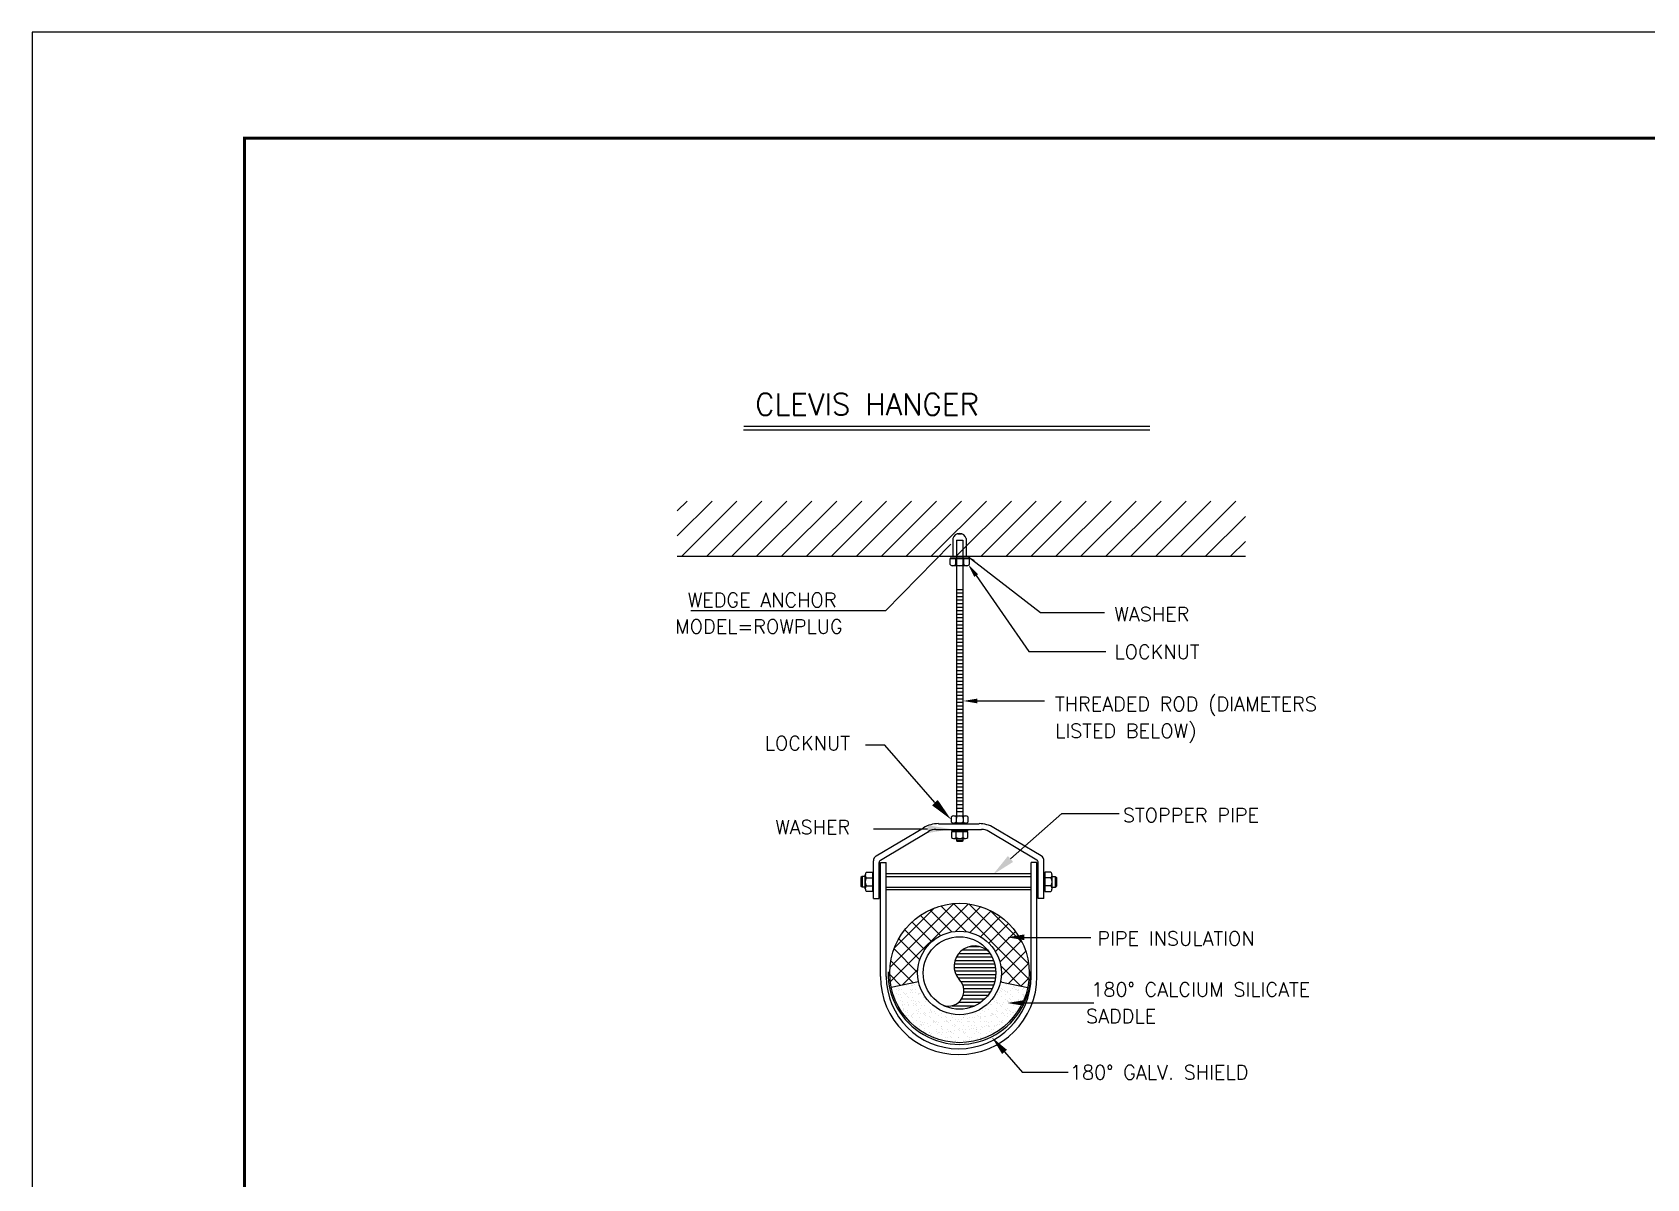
# Model space of a CAD drawing. Header units: millimetres. Extents: x 0 to 531, y -4 to 262.
# Drawn here: x 326.95 to 372.74, y 35.92 to 68.45 of the extents above; entities that cross this region are included whole.
import ezdxf

# ---------------------------------------------------------------- set-up
doc = ezdxf.new("R2010")
doc.units = ezdxf.units.MM
for name, color, linetype in [('.1', 1, 'Continuous'), ('1', 7, 'Continuous'), ('AC-CHW-L', 7, 'Continuous'), ('L', 7, 'Continuous'), ('PIP', 7, 'Continuous'), ('template', 7, 'Continuous'), ('text', 7, 'Continuous')]:
    doc.layers.add(name, color=color, linetype=linetype)
doc.styles.add('ROMANC', font='romans.shx', dxfattribs={"width": 0.65, "height": 200})

msp = doc.modelspace()

# ---------------------------------------------------------------- linework, layer by layer
at = {"layer": '.1', "color": 0}
msp.add_line((426.23, 68.45), (326.954, 68.45), dxfattribs=at)
for p, q in [((345.244, 54.868), (345.526, 55.149)), ((345.244, 54.16), (346.233, 55.149)), ((345.376, 53.584), (346.941, 55.149)), ((346.083, 53.584), (347.649, 55.149)), ((346.791, 53.584), (348.356, 55.149)), ((347.499, 53.584), (349.064, 55.149)), ((348.206, 53.584), (349.771, 55.149)), ((348.914, 53.584), (350.479, 55.149)), ((349.621, 53.584), (351.186, 55.149)), ((350.329, 53.584), (351.894, 55.149)), ((351.036, 53.584), (352.601, 55.149)), ((351.744, 53.584), (353.309, 55.149)), ((352.451, 53.584), (354.016, 55.149)), ((353.159, 53.584), (354.724, 55.149)), ((353.866, 53.584), (355.431, 55.149)), ((354.574, 53.584), (356.139, 55.149)), ((355.281, 53.584), (356.846, 55.149)), ((355.989, 53.584), (357.554, 55.149)), ((356.696, 53.584), (358.261, 55.149)), ((357.404, 53.584), (358.969, 55.149)), ((358.111, 53.584), (359.677, 55.149)), ((358.819, 53.584), (360.384, 55.149)), ((359.526, 53.584), (361.092, 55.149)), ((360.234, 53.584), (361.36, 54.71)), ((360.942, 53.584), (361.36, 54.002)), ((353.168, 52.641), (353.344, 52.641)), ((353.168, 52.541), (353.344, 52.541)), ((353.168, 52.441), (353.344, 52.441)), ((353.168, 52.341), (353.344, 52.341)), ((353.168, 52.241), (353.344, 52.241)), ((353.168, 52.141), (353.344, 52.141)), ((353.168, 52.041), (353.344, 52.041)), ((353.168, 51.941), (353.344, 51.941)), ((353.168, 51.841), (353.344, 51.841)), ((353.168, 51.74), (353.344, 51.74)), ((353.168, 51.64), (353.344, 51.64)), ((353.168, 51.54), (353.344, 51.54)), ((353.168, 51.44), (353.344, 51.44)), ((353.168, 51.34), (353.344, 51.34)), ((353.168, 51.24), (353.344, 51.24)), ((353.168, 51.14), (353.344, 51.14)), ((353.168, 51.04), (353.344, 51.04)), ((353.168, 50.94), (353.344, 50.94)), ((353.168, 50.84), (353.344, 50.84)), ((353.168, 50.74), (353.344, 50.74)), ((353.168, 50.64), (353.344, 50.64)), ((353.168, 50.54), (353.344, 50.54)), ((353.168, 50.44), (353.344, 50.44)), ((353.168, 50.34), (353.344, 50.34)), ((353.168, 50.24), (353.344, 50.24)), ((353.168, 50.14), (353.344, 50.14)), ((353.168, 50.039), (353.344, 50.039)), ((353.168, 49.939), (353.344, 49.939)), ((353.168, 49.839), (353.344, 49.839)), ((353.168, 49.739), (353.344, 49.739)), ((353.168, 49.639), (353.344, 49.639)), ((353.168, 49.539), (353.344, 49.539)), ((353.168, 49.439), (353.344, 49.439)), ((353.168, 49.339), (353.344, 49.339)), ((353.168, 49.239), (353.344, 49.239)), ((353.168, 49.139), (353.344, 49.139)), ((353.168, 49.039), (353.344, 49.039)), ((353.168, 48.939), (353.344, 48.939)), ((353.168, 48.839), (353.344, 48.839)), ((353.168, 48.739), (353.344, 48.739)), ((353.168, 48.639), (353.344, 48.639)), ((353.168, 48.539), (353.344, 48.539)), ((353.168, 48.438), (353.344, 48.438)), ((353.168, 48.338), (353.344, 48.338)), ((353.168, 48.238), (353.344, 48.238)), ((353.168, 48.138), (353.344, 48.138)), ((353.168, 48.038), (353.344, 48.038)), ((353.168, 47.938), (353.344, 47.938)), ((353.168, 47.838), (353.344, 47.838)), ((353.168, 47.738), (353.344, 47.738)), ((353.168, 47.638), (353.344, 47.638)), ((353.168, 47.538), (353.344, 47.538)), ((353.168, 47.438), (353.344, 47.438)), ((353.168, 47.338), (353.344, 47.338)), ((353.168, 47.238), (353.344, 47.238)), ((353.168, 47.138), (353.344, 47.138)), ((353.168, 47.038), (353.344, 47.038)), ((353.168, 46.938), (353.344, 46.938)), ((353.168, 46.838), (353.344, 46.838)), ((353.168, 46.737), (353.344, 46.737)), ((353.168, 46.637), (353.344, 46.637)), ((353.168, 46.537), (353.344, 46.537)), ((353.168, 46.437), (353.344, 46.437)), ((353.168, 46.337), (353.344, 46.337)), ((351.28, 41.916), (353.092, 43.729)), ((351.29, 41.502), (353.507, 43.719)), ((351.405, 42.466), (352.543, 43.604)), ((353.033, 42.924), (352.41, 43.547)), ((353.455, 42.926), (352.719, 43.662)), ((355.223, 41.583), (353.078, 43.728)), ((353.152, 42.94), (353.854, 43.641)), ((355.213, 42.018), (353.513, 43.718)), ((353.544, 42.907), (354.154, 43.517)), ((355.029, 42.626), (354.121, 43.534)), ((352.464, 42.644), (351.903, 43.205)), ((352.716, 42.816), (352.139, 43.393)), ((353.846, 42.784), (354.417, 43.356)), ((354.087, 42.601), (354.646, 43.16)), ((352.126, 42.133), (351.529, 42.73)), ((352.266, 42.418), (351.7, 42.984)), ((354.273, 42.362), (354.843, 42.932)), ((354.399, 42.063), (355.006, 42.671)), ((352.065, 41.77), (351.395, 42.44)), ((353.163, 42.212), (354.174, 42.212)), ((353.228, 42.311), (354.119, 42.311)), ((353.331, 42.41), (354.021, 42.41)), ((353.543, 42.509), (353.809, 42.509)), ((354.436, 41.676), (355.132, 42.372)), ((351.583, 41.402), (351.274, 41.712)), ((351.934, 41.476), (351.304, 42.106)), ((351.623, 41.41), (352.069, 41.856)), ((353.1, 41.915), (354.268, 41.915)), ((353.103, 42.014), (354.248, 42.014)), ((353.114, 41.816), (354.279, 41.816)), ((353.123, 42.113), (354.217, 42.113)), ((353.147, 41.717), (354.28, 41.717)), ((354.996, 41.386), (354.421, 41.96)), ((354.645, 41.46), (355.212, 42.027)), ((351.476, 41.288), (351.476, 41.288)), ((351.523, 41.308), (351.523, 41.308)), ((351.527, 41.256), (351.527, 41.256)), ((351.545, 41.288), (351.545, 41.288)), ((351.61, 41.283), (351.61, 41.283)), ((351.755, 41.394), (351.755, 41.394)), ((351.85, 41.289), (351.85, 41.289)), ((351.884, 41.414), (351.884, 41.414)), ((351.901, 41.256), (351.901, 41.256)), ((351.906, 41.393), (351.906, 41.393)), ((351.924, 41.287), (351.924, 41.287)), ((351.986, 41.441), (351.986, 41.441)), ((352.01, 41.211), (352.01, 41.211)), ((352.011, 41.298), (352.011, 41.298)), ((352.079, 41.406), (352.079, 41.406)), ((352.173, 41.233), (352.173, 41.233)), ((353.202, 41.618), (354.271, 41.618)), ((353.285, 41.519), (354.253, 41.519)), ((353.343, 41.42), (354.224, 41.42)), ((353.371, 41.321), (354.184, 41.321)), ((353.376, 41.223), (354.131, 41.223)), ((354.383, 41.213), (354.383, 41.213)), ((354.457, 41.5), (354.419, 41.538)), ((354.427, 41.264), (354.427, 41.264)), ((354.447, 41.326), (354.447, 41.326)), ((354.449, 41.244), (354.449, 41.244)), ((354.468, 41.293), (354.468, 41.293)), ((354.518, 41.261), (354.518, 41.261)), ((354.546, 41.234), (354.546, 41.234)), ((354.592, 41.437), (354.592, 41.437)), ((354.604, 41.446), (354.604, 41.446)), ((354.608, 41.243), (354.608, 41.243)), ((354.706, 41.255), (354.706, 41.255)), ((354.762, 41.33), (354.762, 41.33)), ((354.788, 41.369), (354.788, 41.369)), ((354.81, 41.349), (354.81, 41.349)), ((354.842, 41.294), (354.842, 41.294)), ((354.869, 41.277), (354.869, 41.277)), ((354.892, 41.262), (354.892, 41.262)), ((354.915, 41.253), (354.915, 41.253)), ((354.924, 41.217), (354.924, 41.217)), ((354.931, 41.285), (354.931, 41.285)), ((354.995, 41.386), (355.225, 41.616)), ((355.029, 41.298), (355.029, 41.298)), ((355.069, 41.328), (355.069, 41.328)), ((351.455, 41.164), (351.455, 41.164)), ((351.463, 40.933), (351.463, 40.933)), ((351.526, 41.148), (351.526, 41.148)), ((351.535, 40.861), (351.535, 40.861)), ((351.573, 40.987), (351.573, 40.987)), ((351.589, 41.156), (351.589, 41.156)), ((351.618, 41.052), (351.618, 41.052)), ((351.624, 40.955), (351.624, 40.955)), ((351.625, 40.82), (351.625, 40.82)), ((351.637, 40.851), (351.637, 40.851)), ((351.65, 41.192), (351.65, 41.192)), ((351.686, 41.169), (351.686, 41.169)), ((351.699, 40.86), (351.699, 40.86)), ((351.709, 41.139), (351.709, 41.139)), ((351.762, 41.163), (351.762, 41.163)), ((351.769, 41.083), (351.769, 41.083)), ((351.77, 40.931), (351.77, 40.931)), ((351.792, 41.062), (351.792, 41.062)), ((351.797, 40.872), (351.797, 40.872)), ((351.806, 40.839), (351.806, 40.839)), ((351.849, 41.19), (351.849, 41.19)), ((351.896, 40.967), (351.896, 40.967)), ((351.912, 41.198), (351.912, 41.198)), ((351.932, 41.056), (351.932, 41.056)), ((351.94, 40.824), (351.94, 40.824)), ((351.947, 40.988), (351.947, 40.988)), ((351.96, 40.894), (351.96, 40.894)), ((351.998, 40.956), (351.998, 40.956)), ((352.016, 40.857), (352.016, 40.857)), ((352.023, 40.902), (352.023, 40.902)), ((352.038, 40.837), (352.038, 40.837)), ((352.083, 41.14), (352.083, 41.14)), ((352.087, 41.174), (352.087, 41.174)), ((352.094, 40.943), (352.094, 40.943)), ((352.12, 40.915), (352.12, 40.915)), ((352.13, 41.188), (352.13, 41.188)), ((352.152, 41.168), (352.152, 41.168)), ((352.18, 40.839), (352.18, 40.839)), ((352.239, 41.054), (352.239, 41.054)), ((352.247, 40.823), (352.247, 40.823)), ((352.257, 41.072), (352.257, 41.072)), ((352.283, 40.936), (352.283, 40.936)), ((352.321, 40.989), (352.321, 40.989)), ((352.346, 40.945), (352.346, 40.945)), ((352.372, 40.956), (352.372, 40.956)), ((352.812, 40.827), (352.844, 40.827)), ((353.038, 40.827), (353.692, 40.827)), ((353.23, 40.926), (353.858, 40.926)), ((353.313, 41.025), (353.975, 41.025)), ((353.357, 41.124), (354.063, 41.124)), ((353.974, 40.807), (353.974, 40.807)), ((354.05, 40.843), (354.05, 40.843)), ((354.073, 40.861), (354.073, 40.861)), ((354.138, 40.851), (354.138, 40.851)), ((354.17, 40.874), (354.17, 40.874)), ((354.191, 40.992), (354.191, 40.992)), ((354.241, 40.96), (354.241, 40.96)), ((354.3, 40.976), (354.3, 40.976)), ((354.312, 40.933), (354.312, 40.933)), ((354.327, 41.144), (354.327, 41.144)), ((354.333, 40.895), (354.333, 40.895)), ((354.335, 40.913), (354.335, 40.913)), ((354.396, 40.904), (354.396, 40.904)), ((354.424, 40.844), (354.424, 40.844)), ((354.439, 40.817), (354.439, 40.817)), ((354.455, 41.094), (354.455, 41.094)), ((354.462, 40.863), (354.462, 40.863)), ((354.493, 40.917), (354.493, 40.917)), ((354.554, 41.148), (354.554, 41.148)), ((354.565, 40.993), (354.565, 40.993)), ((354.6, 41.205), (354.6, 41.205)), ((354.607, 40.974), (354.607, 40.974)), ((354.615, 40.96), (354.615, 40.96)), ((354.656, 40.938), (354.656, 40.938)), ((354.673, 41.038), (354.673, 41.038)), ((354.696, 41.018), (354.696, 41.018)), ((354.701, 41.145), (354.701, 41.145)), ((354.719, 40.946), (354.719, 40.946)), ((354.769, 41.098), (354.769, 41.098)), ((354.777, 40.867), (354.777, 40.867)), ((354.798, 40.844), (354.798, 40.844)), ((354.8, 40.922), (354.8, 40.922)), ((354.817, 40.959), (354.817, 40.959)), ((354.92, 40.813), (354.92, 40.813)), ((354.932, 40.986), (354.932, 40.986)), ((354.939, 40.993), (354.939, 40.993)), ((354.939, 40.754), (354.939, 40.754)), ((354.942, 40.793), (354.942, 40.793)), ((354.98, 40.981), (354.98, 40.981)), ((354.989, 40.961), (354.989, 40.961)), ((355.034, 41.144), (355.034, 41.144)), ((355.042, 40.989), (355.042, 40.989)), ((355.057, 41.124), (355.057, 41.124)), ((355.074, 41.146), (355.074, 41.146)), ((355.076, 41.097), (355.076, 41.097)), ((351.655, 40.752), (351.655, 40.752)), ((351.67, 40.687), (351.67, 40.687)), ((351.677, 40.731), (351.677, 40.731)), ((351.721, 40.654), (351.721, 40.654)), ((351.748, 40.555), (351.748, 40.555)), ((351.778, 40.7), (351.778, 40.7)), ((351.781, 40.636), (351.781, 40.636)), ((351.785, 40.469), (351.785, 40.469)), ((351.81, 40.563), (351.81, 40.563)), ((351.901, 40.526), (351.901, 40.526)), ((351.903, 40.538), (351.903, 40.538)), ((351.908, 40.576), (351.908, 40.576)), ((351.923, 40.506), (351.923, 40.506)), ((351.947, 40.593), (351.947, 40.593)), ((351.955, 40.362), (351.955, 40.362)), ((352.027, 40.41), (352.027, 40.41)), ((352.044, 40.687), (352.044, 40.687)), ((352.071, 40.598), (352.071, 40.598)), ((352.095, 40.655), (352.095, 40.655)), ((352.102, 40.712), (352.102, 40.712)), ((352.109, 40.48), (352.109, 40.48)), ((352.133, 40.606), (352.133, 40.606)), ((352.141, 40.387), (352.141, 40.387)), ((352.142, 40.741), (352.142, 40.741)), ((352.147, 40.301), (352.147, 40.301)), ((352.182, 40.301), (352.182, 40.301)), ((352.192, 40.354), (352.192, 40.354)), ((352.231, 40.619), (352.231, 40.619)), ((352.244, 40.309), (352.244, 40.309)), ((352.254, 40.591), (352.254, 40.591)), ((352.262, 40.632), (352.262, 40.632)), ((352.262, 40.36), (352.262, 40.36)), ((352.277, 40.539), (352.277, 40.539)), ((352.284, 40.611), (352.284, 40.611)), ((352.342, 40.322), (352.342, 40.322)), ((352.388, 40.516), (352.388, 40.516)), ((352.394, 40.64), (352.394, 40.64)), ((352.416, 40.716), (352.416, 40.716)), ((352.418, 40.688), (352.418, 40.688)), ((352.424, 40.484), (352.424, 40.484)), ((352.457, 40.648), (352.457, 40.648)), ((352.469, 40.656), (352.469, 40.656)), ((352.505, 40.344), (352.505, 40.344)), ((352.508, 40.406), (352.508, 40.406)), ((352.515, 40.387), (352.515, 40.387)), ((352.53, 40.386), (352.53, 40.386)), ((352.554, 40.661), (352.554, 40.661)), ((352.566, 40.355), (352.566, 40.355)), ((352.567, 40.352), (352.567, 40.352)), ((352.579, 40.603), (352.579, 40.603)), ((352.586, 40.372), (352.586, 40.372)), ((352.623, 40.737), (352.623, 40.737)), ((352.645, 40.717), (352.645, 40.717)), ((352.651, 40.539), (352.651, 40.539)), ((352.665, 40.365), (352.665, 40.365)), ((352.717, 40.683), (352.717, 40.683)), ((352.731, 40.483), (352.731, 40.483)), ((352.749, 40.621), (352.749, 40.621)), ((352.828, 40.386), (352.828, 40.386)), ((352.869, 40.511), (352.869, 40.511)), ((352.889, 40.388), (352.889, 40.388)), ((352.89, 40.395), (352.89, 40.395)), ((352.891, 40.491), (352.891, 40.491)), ((352.893, 40.607), (352.893, 40.607)), ((352.9, 40.376), (352.9, 40.376)), ((352.94, 40.356), (352.94, 40.356)), ((352.988, 40.407), (352.988, 40.407)), ((352.995, 40.395), (352.995, 40.395)), ((353.025, 40.54), (353.025, 40.54)), ((353.055, 40.495), (353.055, 40.495)), ((353.151, 40.429), (353.151, 40.429)), ((353.208, 40.374), (353.208, 40.374)), ((353.214, 40.437), (353.214, 40.437)), ((353.263, 40.389), (353.263, 40.389)), ((353.311, 40.45), (353.311, 40.45)), ((353.314, 40.356), (353.314, 40.356)), ((353.356, 40.501), (353.356, 40.501)), ((353.369, 40.499), (353.369, 40.499)), ((353.399, 40.541), (353.399, 40.541)), ((353.474, 40.471), (353.474, 40.471)), ((353.476, 40.391), (353.476, 40.391)), ((353.498, 40.371), (353.498, 40.371)), ((353.532, 40.386), (353.532, 40.386)), ((353.537, 40.48), (353.537, 40.48)), ((353.634, 40.493), (353.634, 40.493)), ((353.637, 40.389), (353.637, 40.389)), ((353.677, 40.497), (353.677, 40.497)), ((353.687, 40.357), (353.687, 40.357)), ((353.717, 40.606), (353.717, 40.606)), ((353.773, 40.542), (353.773, 40.542)), ((353.798, 40.514), (353.798, 40.514)), ((353.837, 40.497), (353.837, 40.497)), ((353.839, 40.621), (353.839, 40.621)), ((353.846, 40.39), (353.846, 40.39)), ((353.859, 40.476), (353.859, 40.476)), ((353.86, 40.522), (353.86, 40.522)), ((353.914, 40.691), (353.914, 40.691)), ((353.958, 40.535), (353.958, 40.535)), ((353.963, 40.381), (353.963, 40.381)), ((353.964, 40.658), (353.964, 40.658)), ((353.993, 40.74), (353.993, 40.74)), ((354.001, 40.509), (354.001, 40.509)), ((354.011, 40.39), (354.011, 40.39)), ((354.061, 40.358), (354.061, 40.358)), ((354.078, 40.712), (354.078, 40.712)), ((354.121, 40.557), (354.121, 40.557)), ((354.146, 40.62), (354.146, 40.62)), ((354.147, 40.542), (354.147, 40.542)), ((354.153, 40.389), (354.153, 40.389)), ((354.183, 40.565), (354.183, 40.565)), ((354.198, 40.602), (354.198, 40.602)), ((354.22, 40.582), (354.22, 40.582)), ((354.281, 40.578), (354.281, 40.578)), ((354.288, 40.691), (354.288, 40.691)), ((354.308, 40.744), (354.308, 40.744)), ((354.315, 40.513), (354.315, 40.513)), ((354.324, 40.486), (354.324, 40.486)), ((354.338, 40.659), (354.338, 40.659)), ((354.385, 40.391), (354.385, 40.391)), ((354.435, 40.358), (354.435, 40.358)), ((354.444, 40.599), (354.444, 40.599)), ((354.444, 40.377), (354.444, 40.377)), ((354.466, 40.356), (354.466, 40.356)), ((354.47, 40.632), (354.47, 40.632)), ((354.478, 40.4), (354.478, 40.4)), ((354.506, 40.607), (354.506, 40.607)), ((354.521, 40.543), (354.521, 40.543)), ((354.555, 40.303), (354.555, 40.303)), ((354.559, 40.708), (354.559, 40.708)), ((354.581, 40.687), (354.581, 40.687)), ((354.604, 40.62), (354.604, 40.62)), ((354.615, 40.743), (354.615, 40.743)), ((354.622, 40.511), (354.622, 40.511)), ((354.662, 40.692), (354.662, 40.692)), ((354.685, 40.592), (354.685, 40.592)), ((354.712, 40.66), (354.712, 40.66)), ((354.767, 40.642), (354.767, 40.642)), ((354.784, 40.636), (354.784, 40.636)), ((354.83, 40.65), (354.83, 40.65)), ((352, 40.237), (352, 40.237)), ((352.018, 40.28), (352.018, 40.28)), ((352.117, 40.249), (352.117, 40.249)), ((352.169, 40.28), (352.169, 40.28)), ((352.238, 40.086), (352.238, 40.086)), ((352.269, 40.129), (352.269, 40.129)), ((352.273, 40.185), (352.273, 40.185)), ((352.289, 40.054), (352.289, 40.054)), ((352.355, 40.013), (352.355, 40.013)), ((352.374, 40.238), (352.374, 40.238)), ((352.393, 40.075), (352.393, 40.075)), ((352.415, 40.055), (352.415, 40.055)), ((352.431, 40.253), (352.431, 40.253)), ((352.439, 40.022), (352.439, 40.022)), ((352.452, 40.026), (352.452, 40.026)), ((352.519, 39.959), (352.519, 39.959)), ((352.594, 40.14), (352.594, 40.14)), ((352.601, 39.909), (352.601, 39.909)), ((352.612, 40.087), (352.612, 40.087)), ((352.615, 40.048), (352.615, 40.048)), ((352.634, 40.29), (352.634, 40.29)), ((352.663, 40.054), (352.663, 40.054)), ((352.678, 40.056), (352.678, 40.056)), ((352.738, 40.252), (352.738, 40.252)), ((352.746, 40.02), (352.746, 40.02)), ((352.748, 40.239), (352.748, 40.239)), ((352.754, 40.181), (352.754, 40.181)), ((352.776, 40.16), (352.776, 40.16)), ((352.776, 40.069), (352.776, 40.069)), ((352.845, 39.938), (352.845, 39.938)), ((352.88, 40.065), (352.88, 40.065)), ((352.908, 40.144), (352.908, 40.144)), ((352.916, 39.913), (352.916, 39.913)), ((352.939, 40.09), (352.939, 40.09)), ((352.986, 40.087), (352.986, 40.087)), ((353, 39.955), (353, 39.955)), ((353.001, 40.098), (353.001, 40.098)), ((353.022, 39.935), (353.022, 39.935)), ((353.037, 40.055), (353.037, 40.055)), ((353.063, 40.263), (353.063, 40.263)), ((353.07, 40.032), (353.07, 40.032)), ((353.099, 40.111), (353.099, 40.111)), ((353.115, 40.286), (353.115, 40.286)), ((353.122, 40.239), (353.122, 40.239)), ((353.127, 39.839), (353.127, 39.839)), ((353.137, 40.266), (353.137, 40.266)), ((353.215, 40.143), (353.215, 40.143)), ((353.219, 39.939), (353.219, 39.939)), ((353.223, 39.912), (353.223, 39.912)), ((353.241, 40.17), (353.241, 40.17)), ((353.262, 40.133), (353.262, 40.133)), ((353.324, 40.141), (353.324, 40.141)), ((353.36, 40.088), (353.36, 40.088)), ((353.361, 40.06), (353.361, 40.06)), ((353.377, 40.267), (353.377, 40.267)), ((353.383, 40.04), (353.383, 40.04)), ((353.385, 40.036), (353.385, 40.036)), ((353.41, 40.056), (353.41, 40.056)), ((353.422, 40.154), (353.422, 40.154)), ((353.435, 39.845), (353.435, 39.845)), ((353.487, 39.944), (353.487, 39.944)), ((353.496, 40.24), (353.496, 40.24)), ((353.533, 39.857), (353.533, 39.857)), ((353.539, 40.155), (353.539, 40.155)), ((353.547, 39.923), (353.547, 39.923)), ((353.585, 40.175), (353.585, 40.175)), ((353.593, 39.94), (353.593, 39.94)), ((353.602, 40.275), (353.602, 40.275)), ((353.648, 40.183), (353.648, 40.183)), ((353.684, 40.266), (353.684, 40.266)), ((353.692, 40.034), (353.692, 40.034)), ((353.696, 39.879), (353.696, 39.879)), ((353.722, 40.166), (353.722, 40.166)), ((353.734, 40.089), (353.734, 40.089)), ((353.744, 40.146), (353.744, 40.146)), ((353.745, 40.196), (353.745, 40.196)), ((353.758, 39.887), (353.758, 39.887)), ((353.784, 40.056), (353.784, 40.056)), ((353.848, 40.05), (353.848, 40.05)), ((353.854, 40.159), (353.854, 40.159)), ((353.856, 39.9), (353.856, 39.9)), ((353.861, 39.927), (353.861, 39.927)), ((353.87, 40.241), (353.87, 40.241)), ((353.908, 40.218), (353.908, 40.218)), ((353.967, 39.94), (353.967, 39.94)), ((353.968, 39.94), (353.968, 39.94)), ((353.971, 40.226), (353.971, 40.226)), ((354.009, 40.277), (354.009, 40.277)), ((354.016, 40.046), (354.016, 40.046)), ((354.068, 40.239), (354.068, 40.239)), ((354.083, 40.271), (354.083, 40.271)), ((354.105, 40.251), (354.105, 40.251)), ((354.108, 40.089), (354.108, 40.089)), ((354.158, 40.057), (354.158, 40.057)), ((354.161, 40.157), (354.161, 40.157)), ((354.209, 40.155), (354.209, 40.155)), ((354.231, 40.26), (354.231, 40.26)), ((354.244, 40.242), (354.244, 40.242)), ((354.294, 40.268), (354.294, 40.268)), ((354.323, 40.281), (354.323, 40.281)), ((354.392, 40.281), (354.392, 40.281)), ((353.049, 39.794), (353.049, 39.794)), ((353.078, 39.801), (353.078, 39.801)), ((353.083, 39.787), (353.083, 39.787)), ((353.112, 39.802), (353.112, 39.802)), ((353.209, 39.815), (353.209, 39.815)), ((353.373, 39.836), (353.373, 39.836)), ((353.392, 39.805), (353.392, 39.805)), ((353.607, 39.835), (353.607, 39.835)), ((353.629, 39.815), (353.629, 39.815))]:
    msp.add_line(p, q)
at = {"layer": '1'}
msp.add_line((345.244, 53.584), (361.36, 53.584), dxfattribs=at)
for points in [[(353.672, 52.994), (353.78, 53.071), (353.494, 53.358)], [(353.646, 53.42), (353.686, 53.473), (353.507, 53.569)], [(353.757, 49.408), (353.757, 49.542), (353.357, 49.475)], [(355.087, 42.689), (355.087, 42.849), (354.606, 42.769)], [(355.086, 40.825), (355.086, 40.985), (354.606, 40.905)]]:
    msp.add_solid(points, dxfattribs=at)
at = {"layer": 'AC-CHW-L'}
for p, q in [((353.063, 54.081), (353.063, 53.585)), ((353.168, 54.042), (353.168, 46.146)), ((353.168, 54.042), (353.344, 54.042)), ((353.209, 54.216), (353.305, 54.216)), ((353.344, 54.042), (353.344, 46.146)), ((353.445, 54.081), (353.445, 53.585)), ((353.168, 53.585), (353.168, 46.146)), ((353.344, 53.585), (353.344, 46.146)), ((352.987, 53.572), (352.987, 53.561)), ((352.987, 53.572), (353.528, 53.572)), ((352.987, 53.561), (353.528, 53.561)), ((352.987, 53.347), (352.987, 53.52)), ((352.987, 53.52), (353.528, 53.52)), ((353.452, 53.314), (353.063, 53.314)), ((353.145, 53.349), (353.145, 53.52)), ((353.371, 53.347), (353.371, 53.52)), ((353.528, 53.572), (353.528, 53.561)), ((353.528, 53.52), (353.528, 53.347)), ((350.891, 45.08), (352.232, 45.878)), ((352.585, 45.829), (353.875, 45.829)), ((352.653, 45.993), (353.807, 45.993)), ((353.022, 45.813), (353.022, 45.798)), ((353.489, 45.813), (353.022, 45.813)), ((353.489, 45.798), (353.022, 45.798)), ((353.023, 46.04), (353.023, 46.184)), ((353.089, 46.212), (353.425, 46.212)), ((353.425, 46.012), (353.089, 46.012)), ((353.089, 46.012), (353.425, 46.012)), ((353.16, 46.184), (353.16, 46.04)), ((353.168, 46.013), (353.168, 45.993)), ((353.344, 46.013), (353.344, 45.993)), ((353.354, 46.183), (353.354, 46.042)), ((353.489, 45.813), (353.489, 45.798)), ((353.491, 46.184), (353.491, 46.04)), ((355.569, 45.08), (354.227, 45.878)), ((351.015, 44.962), (352.375, 45.771)), ((353.022, 45.765), (353.022, 45.601)), ((353.489, 45.765), (353.022, 45.765)), ((353.087, 45.573), (353.423, 45.573)), ((353.158, 45.601), (353.158, 45.765)), ((353.168, 45.585), (353.168, 45.512)), ((353.344, 45.512), (353.168, 45.512)), ((353.168, 45.512), (353.188, 45.491)), ((353.325, 45.491), (353.188, 45.491)), ((353.344, 45.512), (353.325, 45.491)), ((353.344, 45.585), (353.344, 45.512)), ((353.353, 45.603), (353.353, 45.765)), ((353.489, 45.601), (353.489, 45.765)), ((355.445, 44.962), (354.085, 45.771)), ((350.81, 43.871), (350.81, 44.939)), ((350.975, 43.871), (350.975, 44.892)), ((351.011, 44.894), (351.175, 44.894)), ((351.011, 41.66), (351.011, 44.894)), ((351.175, 41.66), (351.175, 44.894)), ((355.449, 44.894), (355.284, 44.894)), ((355.284, 41.657), (355.284, 44.894)), ((355.449, 41.657), (355.449, 44.894)), ((355.485, 43.871), (355.485, 44.892)), ((355.649, 43.871), (355.649, 44.939)), ((350.49, 44.496), (350.453, 44.462)), ((350.453, 44.462), (350.453, 44.225)), ((350.58, 44.496), (350.49, 44.496)), ((350.49, 44.496), (350.49, 44.191)), ((350.58, 44.149), (350.58, 44.538)), ((350.613, 44.614), (350.786, 44.614)), ((350.615, 44.456), (350.786, 44.456)), ((350.786, 44.614), (350.786, 44.073)), ((350.786, 44.496), (350.804, 44.496)), ((350.978, 44.496), (351.007, 44.496)), ((351.175, 44.576), (355.282, 44.576)), ((351.175, 44.496), (355.282, 44.496)), ((355.457, 44.496), (355.485, 44.496)), ((355.654, 44.496), (355.671, 44.496)), ((355.671, 44.614), (355.671, 44.073)), ((355.845, 44.614), (355.671, 44.614)), ((355.843, 44.456), (355.671, 44.456)), ((355.877, 44.149), (355.877, 44.538)), ((355.877, 44.496), (355.968, 44.496)), ((355.968, 44.496), (355.968, 44.191)), ((355.968, 44.496), (356.004, 44.462)), ((356.004, 44.462), (356.004, 44.225)), ((350.49, 44.191), (350.453, 44.225)), ((350.58, 44.191), (350.49, 44.191)), ((350.613, 44.231), (350.786, 44.231)), ((350.786, 44.073), (350.613, 44.073)), ((350.786, 44.191), (350.804, 44.191)), ((350.978, 44.191), (351.007, 44.191)), ((351.175, 44.191), (355.282, 44.191)), ((351.175, 44.121), (355.282, 44.121)), ((355.457, 44.191), (355.485, 44.191)), ((355.654, 44.191), (355.671, 44.191)), ((355.845, 44.231), (355.671, 44.231)), ((355.671, 44.073), (355.845, 44.073)), ((355.877, 44.191), (355.968, 44.191)), ((355.968, 44.191), (356.004, 44.225)), ((350.81, 43.871), (350.975, 43.871)), ((355.649, 43.871), (355.485, 43.871)), ((352.091, 41.51), (351.317, 41.345)), ((354.413, 41.51), (355.187, 41.345)), ((354.53, 39.517), (355.04, 38.93)), ((356.33, 38.93), (355.028, 38.93))]:
    msp.add_line(p, q, dxfattribs=at)
msp.add_circle((353.252, 41.757), 1.978, dxfattribs=at)
for centre, radius, start, end in [((353.254, 54.027), 0.199, 15.7686, 164.2314), ((353.065, 53.424), 0.11, 224.7963, 316.6325), ((353.259, 53.521), 0.207, 236.4741, 302.5257), ((353.45, 53.424), 0.11, 223.3675, 315.2037), ((352.653, 45.172), 0.822, 90, 120.7449), ((352.585, 45.418), 0.411, 90, 120.7449), ((353.091, 46.118), 0.0949, 43.3675, 135.2037), ((353.091, 46.107), 0.0949, 224.7963, 316.6325), ((353.256, 46.034), 0.179, 56.4741, 122.5257), ((353.256, 46.191), 0.179, 237.4743, 303.5259), ((353.423, 46.118), 0.0949, 44.7963, 136.6325), ((353.423, 46.107), 0.0949, 223.3675, 315.2037), ((353.807, 45.172), 0.822, 59.2551, 90), ((353.875, 45.418), 0.411, 59.2551, 90), ((353.089, 45.668), 0.0949, 224.7963, 316.6325), ((353.254, 45.752), 0.179, 237.4743, 303.5259), ((353.422, 45.668), 0.0949, 223.3675, 315.2037), ((350.975, 44.939), 0.164, 120.7449, 180), ((351.057, 44.892), 0.0822, 120.7449, 180), ((355.403, 44.892), 0.0822, 0, 59.2551), ((355.485, 44.939), 0.164, 0, 59.2551), ((350.69, 44.536), 0.11, 134.7963, 226.6325), ((350.787, 44.342), 0.207, 146.4741, 212.5257), ((355.767, 44.536), 0.11, 313.3675, 45.2037), ((355.67, 44.342), 0.207, 327.4743, 33.5259), ((350.69, 44.151), 0.11, 133.3675, 225.2037), ((355.767, 44.151), 0.11, 314.7963, 46.6325), ((353.676, 41.947), 0.577, 42.632, 220.9279), ((353.23, 41.661), 2.219, 180, 0), ((353.23, 41.662), 2.055, 180.0653, 359.8568), ((352.941, 41.252), 0.436, 236.3152, 46.6424)]:
    msp.add_arc(centre, radius, start, end, dxfattribs=at)
msp.add_solid([(354.598, 39.577), (354.461, 39.458), (354.172, 39.93)], dxfattribs=at)
at = {"layer": 'L'}
for p, q in [((358.655, 57.267), (347.14, 57.267)), ((358.655, 57.155), (347.129, 57.155))]:
    msp.add_line(p, q, dxfattribs=at)
at = {"layer": 'PIP'}
for p, q in [((353.507, 53.569), (355.548, 51.982)), ((353.726, 53.032), (355.218, 50.883)), ((355.548, 51.982), (357.369, 51.982)), ((355.218, 50.883), (357.402, 50.883)), ((353.757, 49.475), (355.665, 49.475)), ((351.131, 48.224), (350.583, 48.224)), ((352.555, 46.59), (351.131, 48.224)), ((354.7, 44.992), (356.152, 46.282)), ((356.152, 46.282), (357.778, 46.282)), ((352.349, 45.839), (350.816, 45.839)), ((354.803, 42.763), (356.982, 42.763)), ((354.844, 40.907), (357.059, 40.907))]:
    msp.add_line(p, q, dxfattribs=at)
for radius in [1.187, 1.029]:
    msp.add_circle((353.252, 41.757), radius, dxfattribs=at)
msp.add_arc((353.252, 41.757), 2.026, 179.013, 1.2426, dxfattribs=at)
for points in [[(352.636, 46.667), (352.475, 46.513), (353.017, 46.108)], [(352.349, 45.95), (352.349, 45.727), (353.016, 45.839)], [(354.774, 44.909), (354.626, 45.075), (354.202, 44.549)]]:
    msp.add_solid(points, dxfattribs=at)
at = {"layer": 'template'}
msp.add_line((326.954, 68.45), (326.954, -1.946), dxfattribs=at)
at = {"layer": 'template', "linetype": 'Continuous', "const_width": 0.0853}
msp.add_lwpolyline([(332.971, 1.063), (423.222, 1.063), (423.222, 65.442), (332.971, 65.442)], close=True, dxfattribs=at)
at = {"layer": 'text'}
msp.add_lwpolyline([(353.008, 53.923), (351.154, 52.029), (345.634, 52.029)], dxfattribs=at)

# ---------------------------------------------------------------- texts
at = {"layer": 'text', "style": 'ROMANC'}
for s, height, p in [('CLEVIS HANGER', 0.61163, (347.457, 57.589)), ('WEDGE ANCHOR', 0.40024, (345.544, 52.14)), ('MODEL=ROWPLUG', 0.40024, (345.189, 51.386)), ('WASHER', 0.4002, (357.644, 51.737)), ('LOCKNUT', 0.4002, (357.644, 50.67)), ('THREADED ROD (DIAMETERS ', 0.40024, (355.962, 49.19)), ('LISTED BELOW)', 0.40024, (355.962, 48.425)), ('LOCKNUT', 0.4002, (347.727, 48.08)), ('STOPPER PIPE', 0.40024, (357.887, 46.033)), ('WASHER', 0.4002, (348.024, 45.692)), ('PIPE INSULATION', 0.40024, (357.162, 42.535)), ('180%%d CALCIUM SILICATE ', 0.40024, (356.989, 41.087)), (' SADDLE', 0.4002, (356.565, 40.331)), ('180%%d GALV. SHIELD', 0.40024, (356.385, 38.738))]:
    msp.add_text(s, height=height, dxfattribs=at).set_placement(p)

doc.saveas('drawing.dxf')
